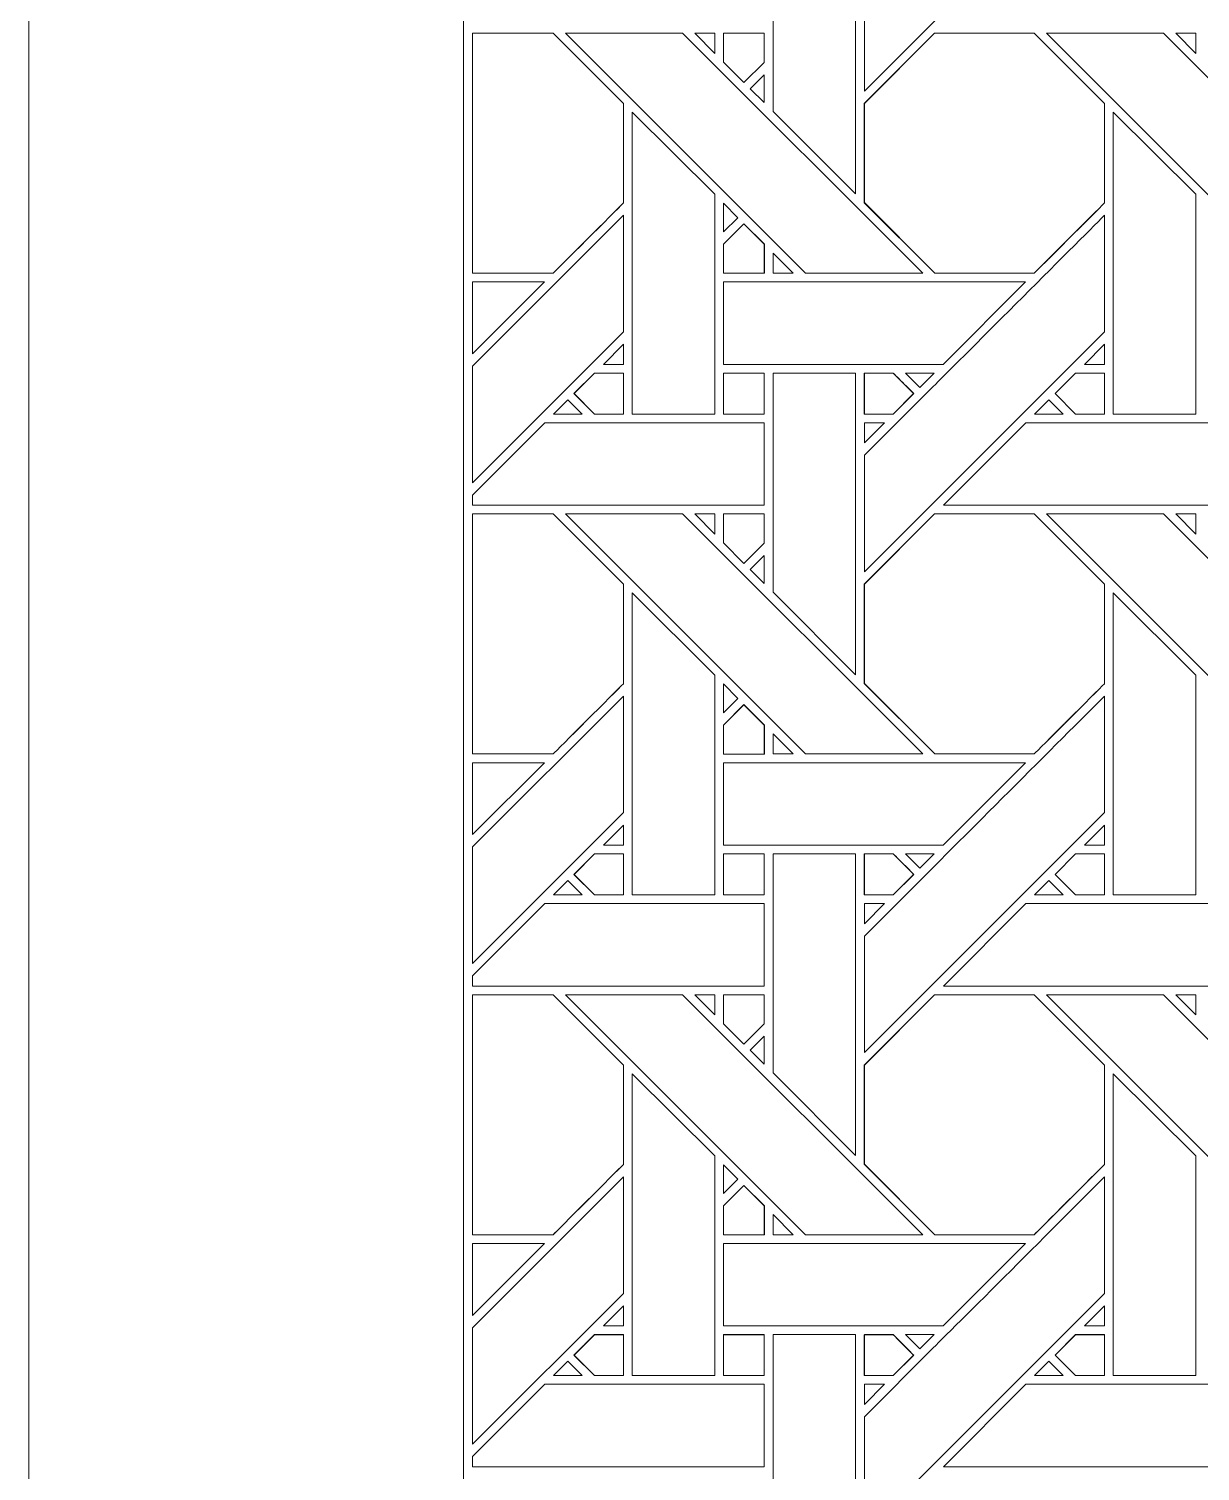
# Model space of a CAD drawing. Header units: inches. Extents: x 3.4 to 21.4, y 0.1 to 18.1.
# Drawn here: x 3.383 to 5.693, y 4.122 to 6.968 of the extents above; entities that cross this region are included whole.
import ezdxf

# ---------------------------------------------------------------- set-up
doc = ezdxf.new("R2010")
doc.units = ezdxf.units.IN
doc.header["$MEASUREMENT"] = 0
doc.layers.add('Design', color=7, linetype='Continuous', lineweight=0)

msp = doc.modelspace()

# ---------------------------------------------------------------- linework, layer by layer
at = {"layer": 'Design'}
for points, knots in [([(3.3829, 18.0948), (3.3829, 18.0948), (3.3829, 0.0948), (3.3829, 0.0948), (3.3829, 0.0948), (21.3829, 0.0948), (21.3829, 0.0948), (21.3829, 0.0948), (21.3829, 18.0948), (21.3829, 18.0948), (21.3829, 18.0948), (3.3829, 18.0948), (3.3829, 18.0948)], [0, 0, 0, 0, 1, 1, 1, 2, 2, 2, 3, 3, 3, 4, 4, 4, 4]), ([(4.2402, 17.2374), (4.2402, 17.2374), (4.2402, 0.9521), (4.2402, 0.9521), (4.2402, 0.9521), (20.5255, 0.9521), (20.5255, 0.9521), (20.5255, 0.9521), (20.5255, 17.2374), (20.5255, 17.2374), (20.5255, 17.2374), (4.2402, 17.2374), (4.2402, 17.2374)], [0, 0, 0, 0, 1, 1, 1, 2, 2, 2, 3, 3, 3, 4, 4, 4, 4]), ([(5.1662, 7.2113), (5.2075, 7.2523), (5.4477, 7.4927), (5.5042, 7.5492), (5.5042, 7.5492), (5.5042, 7.3192), (5.5042, 7.3192), (5.5042, 7.3192), (5.0306, 6.8455), (5.0306, 6.8455), (5.0306, 6.8455), (5.0306, 7.0756), (5.0306, 7.0756), (5.0306, 7.0756), (5.1662, 7.2113), (5.1662, 7.2113)], [0, 0, 0, 0, 1, 1, 1, 2, 2, 2, 3, 3, 3, 4, 4, 4, 5, 5, 5, 5]), ([(5.0134, 7.2377), (5.0134, 7.2377), (5.0134, 6.6426), (5.0134, 6.6426), (5.0134, 6.6426), (4.8505, 6.8055), (4.8505, 6.8055), (4.8505, 6.8055), (4.8505, 7.2377), (4.8505, 7.2377), (4.8505, 7.2377), (5.0134, 7.2377), (5.0134, 7.2377)], [0, 0, 0, 0, 1, 1, 1, 2, 2, 2, 3, 3, 3, 4, 4, 4, 4]), ([(4.4166, 6.9598), (4.4166, 6.9598), (4.5554, 6.8211), (4.5554, 6.8211), (4.5554, 6.8211), (4.5554, 6.6249), (4.5554, 6.6249), (4.5376, 6.607), (4.4256, 6.4952), (4.4167, 6.4862), (4.4167, 6.4862), (4.2579, 6.4862), (4.2579, 6.4862), (4.2579, 6.4862), (4.2579, 6.9598), (4.2579, 6.9598), (4.2579, 6.9598), (4.4166, 6.9598), (4.4166, 6.9598)], [0, 0, 0, 0, 1, 1, 1, 2, 2, 2, 3, 3, 3, 4, 4, 4, 5, 5, 5, 6, 6, 6, 6]), ([(4.4168, 6.9598), (4.4168, 6.9598), (4.5555, 6.8211), (4.5555, 6.8211), (4.5555, 6.8211), (4.5555, 6.6249), (4.5555, 6.6249), (4.5375, 6.6068), (4.4257, 6.4951), (4.4168, 6.4862), (4.4168, 6.4862), (4.2579, 6.4862), (4.2579, 6.4862), (4.2579, 6.4862), (4.2579, 6.9598), (4.2579, 6.9598), (4.2579, 6.9598), (4.4168, 6.9598), (4.4168, 6.9598)], [0, 0, 0, 0, 1, 1, 1, 2, 2, 2, 3, 3, 3, 4, 4, 4, 5, 5, 5, 6, 6, 6, 6]), ([(4.6719, 6.9599), (4.6719, 6.9599), (5.1456, 6.4862), (5.1456, 6.4862), (5.1456, 6.4862), (4.9146, 6.4862), (4.9146, 6.4862), (4.9146, 6.4862), (4.441, 6.9599), (4.441, 6.9599), (4.441, 6.9599), (4.6719, 6.9599), (4.6719, 6.9599)], [0, 0, 0, 0, 1, 1, 1, 2, 2, 2, 3, 3, 3, 4, 4, 4, 4]), ([(4.7355, 6.9599), (4.7355, 6.9599), (4.7355, 6.92), (4.7355, 6.92), (4.7355, 6.92), (4.6961, 6.9599), (4.6961, 6.9599), (4.6961, 6.9599), (4.7355, 6.9599), (4.7355, 6.9599)], [0, 0, 0, 0, 1, 1, 1, 2, 2, 2, 3, 3, 3, 3]), ([(4.8328, 6.9598), (4.8328, 6.9598), (4.8328, 6.9023), (4.8328, 6.9023), (4.8328, 6.9023), (4.7929, 6.8623), (4.7929, 6.8623), (4.7929, 6.8623), (4.7526, 6.9026), (4.7526, 6.9026), (4.7526, 6.9026), (4.7526, 6.9598), (4.7526, 6.9598), (4.7526, 6.9598), (4.8328, 6.9598), (4.8328, 6.9598)], [0, 0, 0, 0, 1, 1, 1, 2, 2, 2, 3, 3, 3, 4, 4, 4, 5, 5, 5, 5]), ([(4.793, 6.8623), (4.793, 6.8623), (4.7527, 6.9027), (4.7527, 6.9027), (4.7527, 6.9027), (4.7527, 6.9599), (4.7527, 6.9599), (4.7527, 6.9599), (4.833, 6.9599), (4.833, 6.9599), (4.833, 6.9599), (4.833, 6.9023), (4.833, 6.9023), (4.833, 6.9023), (4.793, 6.8623), (4.793, 6.8623)], [0, 0, 0, 0, 1, 1, 1, 2, 2, 2, 3, 3, 3, 4, 4, 4, 5, 5, 5, 5]), ([(5.3655, 6.4862), (5.3655, 6.4862), (5.1698, 6.4862), (5.1698, 6.4862), (5.1698, 6.4862), (5.0304, 6.6254), (5.0304, 6.6254), (5.0304, 6.6254), (5.0304, 6.8211), (5.0304, 6.8211), (5.0304, 6.8211), (5.1692, 6.9598), (5.1692, 6.9598), (5.1692, 6.9598), (5.3654, 6.9598), (5.3654, 6.9598), (5.3654, 6.9598), (5.5042, 6.8211), (5.5042, 6.8211), (5.5042, 6.8211), (5.5042, 6.6249), (5.5042, 6.6249), (5.4864, 6.607), (5.3744, 6.4952), (5.3655, 6.4862)], [0, 0, 0, 0, 1, 1, 1, 2, 2, 2, 3, 3, 3, 4, 4, 4, 5, 5, 5, 6, 6, 6, 7, 7, 7, 8, 8, 8, 8]), ([(5.0306, 6.8211), (5.0306, 6.8211), (5.1692, 6.9598), (5.1692, 6.9598), (5.1692, 6.9598), (5.3654, 6.9598), (5.3654, 6.9598), (5.3654, 6.9598), (5.5042, 6.8211), (5.5042, 6.8211), (5.5042, 6.8211), (5.5042, 6.6249), (5.5042, 6.6249), (5.486, 6.6066), (5.3741, 6.4949), (5.3655, 6.4862), (5.3655, 6.4862), (5.1698, 6.4862), (5.1698, 6.4862), (5.1698, 6.4862), (5.0306, 6.6255), (5.0306, 6.6255), (5.0306, 6.6255), (5.0306, 6.8211), (5.0306, 6.8211)], [0, 0, 0, 0, 1, 1, 1, 2, 2, 2, 3, 3, 3, 4, 4, 4, 5, 5, 5, 6, 6, 6, 7, 7, 7, 8, 8, 8, 8]), ([(5.6207, 6.9599), (5.6207, 6.9599), (6.0943, 6.4862), (6.0943, 6.4862), (6.0943, 6.4862), (5.8633, 6.4862), (5.8633, 6.4862), (5.8633, 6.4862), (5.3897, 6.9599), (5.3897, 6.9599), (5.3897, 6.9599), (5.6207, 6.9599), (5.6207, 6.9599)], [0, 0, 0, 0, 1, 1, 1, 2, 2, 2, 3, 3, 3, 4, 4, 4, 4]), ([(5.6842, 6.9599), (5.6842, 6.9599), (5.6842, 6.9201), (5.6842, 6.9201), (5.6842, 6.9201), (5.6448, 6.9599), (5.6448, 6.9599), (5.6448, 6.9599), (5.6842, 6.9599), (5.6842, 6.9599)], [0, 0, 0, 0, 1, 1, 1, 2, 2, 2, 3, 3, 3, 3]), ([(4.833, 6.878), (4.833, 6.878), (4.833, 6.8229), (4.833, 6.8229), (4.833, 6.8229), (4.8052, 6.8503), (4.8052, 6.8503), (4.8052, 6.8503), (4.833, 6.878), (4.833, 6.878)], [0, 0, 0, 0, 1, 1, 1, 2, 2, 2, 3, 3, 3, 3]), ([(4.7354, 6.6419), (4.7354, 6.6419), (4.7354, 6.2082), (4.7354, 6.2082), (4.7354, 6.2082), (4.5727, 6.2082), (4.5727, 6.2082), (4.5727, 6.2082), (4.5727, 6.8041), (4.5727, 6.8041), (4.5727, 6.8041), (4.7354, 6.6419), (4.7354, 6.6419)], [0, 0, 0, 0, 1, 1, 1, 2, 2, 2, 3, 3, 3, 4, 4, 4, 4]), ([(5.6841, 6.6419), (5.6841, 6.6419), (5.6841, 6.2082), (5.6841, 6.2082), (5.6841, 6.2082), (5.5214, 6.2082), (5.5214, 6.2082), (5.5214, 6.2082), (5.5214, 6.8041), (5.5214, 6.8041), (5.5214, 6.8041), (5.6841, 6.6419), (5.6841, 6.6419)], [0, 0, 0, 0, 1, 1, 1, 2, 2, 2, 3, 3, 3, 4, 4, 4, 4]), ([(4.7527, 6.5677), (4.7527, 6.5677), (4.7527, 6.6244), (4.7527, 6.6244), (4.7527, 6.6244), (4.7809, 6.5958), (4.7809, 6.5958), (4.7809, 6.5958), (4.7527, 6.5677), (4.7527, 6.5677)], [0, 0, 0, 0, 1, 1, 1, 2, 2, 2, 3, 3, 3, 3]), ([(4.5555, 6.6005), (4.5555, 6.6005), (4.5555, 6.3705), (4.5555, 6.3705), (4.5555, 6.3705), (4.2579, 6.0728), (4.2579, 6.0728), (4.2579, 6.0728), (4.2579, 6.3028), (4.2579, 6.3028), (4.2579, 6.3028), (4.5555, 6.6005), (4.5555, 6.6005)], [0, 0, 0, 0, 1, 1, 1, 2, 2, 2, 3, 3, 3, 4, 4, 4, 4]), ([(4.7526, 6.486), (4.7526, 6.486), (4.7526, 6.5433), (4.7526, 6.5433), (4.7526, 6.5433), (4.7929, 6.5836), (4.7929, 6.5836), (4.7929, 6.5836), (4.8332, 6.5433), (4.8332, 6.5433), (4.8332, 6.5433), (4.8332, 6.486), (4.8332, 6.486), (4.8332, 6.486), (4.7526, 6.486), (4.7526, 6.486)], [0, 0, 0, 0, 1, 1, 1, 2, 2, 2, 3, 3, 3, 4, 4, 4, 5, 5, 5, 5]), ([(4.7931, 6.5836), (4.7931, 6.5836), (4.8334, 6.5433), (4.8334, 6.5433), (4.8334, 6.5433), (4.8334, 6.486), (4.8334, 6.486), (4.8334, 6.486), (4.7527, 6.486), (4.7527, 6.486), (4.7527, 6.486), (4.7527, 6.5433), (4.7527, 6.5433), (4.7527, 6.5433), (4.7931, 6.5836), (4.7931, 6.5836)], [0, 0, 0, 0, 1, 1, 1, 2, 2, 2, 3, 3, 3, 4, 4, 4, 5, 5, 5, 5]), ([(5.1661, 6.2624), (5.2074, 6.3035), (5.4477, 6.5439), (5.5042, 6.6005), (5.5042, 6.6005), (5.5042, 6.3705), (5.5042, 6.3705), (5.5042, 6.3705), (5.0306, 5.8968), (5.0306, 5.8968), (5.0306, 5.8968), (5.0306, 6.1269), (5.0306, 6.1269), (5.0306, 6.1269), (5.1661, 6.2624), (5.1661, 6.2624)], [0, 0, 0, 0, 1, 1, 1, 2, 2, 2, 3, 3, 3, 4, 4, 4, 5, 5, 5, 5]), ([(4.8506, 6.4862), (4.8506, 6.4862), (4.8506, 6.526), (4.8506, 6.526), (4.8506, 6.526), (4.8904, 6.4862), (4.8904, 6.4862), (4.8904, 6.4862), (4.8506, 6.4862), (4.8506, 6.4862)], [0, 0, 0, 0, 1, 1, 1, 2, 2, 2, 3, 3, 3, 3]), ([(4.3997, 6.469), (4.3997, 6.469), (4.2579, 6.3272), (4.2579, 6.3272), (4.2579, 6.3272), (4.2579, 6.469), (4.2579, 6.469), (4.2579, 6.469), (4.3997, 6.469), (4.3997, 6.469)], [0, 0, 0, 0, 1, 1, 1, 2, 2, 2, 3, 3, 3, 3]), ([(4.7527, 6.3063), (4.7527, 6.3063), (4.7527, 6.469), (4.7527, 6.469), (4.7527, 6.469), (5.3484, 6.469), (5.3484, 6.469), (5.3484, 6.469), (5.1857, 6.3063), (5.1857, 6.3063), (5.1857, 6.3063), (4.7527, 6.3063), (4.7527, 6.3063)], [0, 0, 0, 0, 1, 1, 1, 2, 2, 2, 3, 3, 3, 4, 4, 4, 4]), ([(4.5158, 6.3063), (4.5158, 6.3063), (4.5555, 6.3461), (4.5555, 6.3461), (4.5555, 6.3461), (4.5555, 6.3063), (4.5555, 6.3063), (4.5555, 6.3063), (4.5158, 6.3063), (4.5158, 6.3063)], [0, 0, 0, 0, 1, 1, 1, 2, 2, 2, 3, 3, 3, 3]), ([(5.4645, 6.3063), (5.4645, 6.3063), (5.5042, 6.3461), (5.5042, 6.3461), (5.5042, 6.3461), (5.5042, 6.3063), (5.5042, 6.3063), (5.5042, 6.3063), (5.4645, 6.3063), (5.4645, 6.3063)], [0, 0, 0, 0, 1, 1, 1, 2, 2, 2, 3, 3, 3, 3]), ([(4.4983, 6.2082), (4.4983, 6.2082), (4.4579, 6.2486), (4.4579, 6.2486), (4.4579, 6.2486), (4.4983, 6.289), (4.4983, 6.289), (4.4983, 6.289), (4.5554, 6.289), (4.5554, 6.289), (4.5554, 6.289), (4.5554, 6.2082), (4.5554, 6.2082), (4.5554, 6.2082), (4.4983, 6.2082), (4.4983, 6.2082)], [0, 0, 0, 0, 1, 1, 1, 2, 2, 2, 3, 3, 3, 4, 4, 4, 5, 5, 5, 5]), ([(4.5555, 6.289), (4.5555, 6.289), (4.5555, 6.2082), (4.5555, 6.2082), (4.5555, 6.2082), (4.4984, 6.2082), (4.4984, 6.2082), (4.4984, 6.2082), (4.4581, 6.2486), (4.4581, 6.2486), (4.4581, 6.2486), (4.4985, 6.289), (4.4985, 6.289), (4.4985, 6.289), (4.5555, 6.289), (4.5555, 6.289)], [0, 0, 0, 0, 1, 1, 1, 2, 2, 2, 3, 3, 3, 4, 4, 4, 5, 5, 5, 5]), ([(4.7526, 6.289), (4.7526, 6.289), (4.8328, 6.289), (4.8328, 6.289), (4.8328, 6.289), (4.8328, 6.2082), (4.8328, 6.2082), (4.8328, 6.2082), (4.7526, 6.2082), (4.7526, 6.2082), (4.7526, 6.2082), (4.7526, 6.289), (4.7526, 6.289)], [0, 0, 0, 0, 1, 1, 1, 2, 2, 2, 3, 3, 3, 4, 4, 4, 4]), ([(4.833, 6.289), (4.833, 6.289), (4.833, 6.2082), (4.833, 6.2082), (4.833, 6.2082), (4.7527, 6.2082), (4.7527, 6.2082), (4.7527, 6.2082), (4.7527, 6.289), (4.7527, 6.289), (4.7527, 6.289), (4.833, 6.289), (4.833, 6.289)], [0, 0, 0, 0, 1, 1, 1, 2, 2, 2, 3, 3, 3, 4, 4, 4, 4]), ([(5.0134, 6.289), (5.0134, 6.289), (5.0134, 5.6939), (5.0134, 5.6939), (5.0134, 5.6939), (4.8505, 5.8568), (4.8505, 5.8568), (4.8505, 5.8568), (4.8505, 6.289), (4.8505, 6.289), (4.8505, 6.289), (5.0134, 6.289), (5.0134, 6.289)], [0, 0, 0, 0, 1, 1, 1, 2, 2, 2, 3, 3, 3, 4, 4, 4, 4]), ([(5.0304, 6.2082), (5.0304, 6.2082), (5.0304, 6.289), (5.0304, 6.289), (5.0304, 6.289), (5.0875, 6.289), (5.0875, 6.289), (5.0926, 6.2839), (5.1234, 6.253), (5.1278, 6.2486), (5.1278, 6.2486), (5.0874, 6.2082), (5.0874, 6.2082), (5.0874, 6.2082), (5.0304, 6.2082), (5.0304, 6.2082)], [0, 0, 0, 0, 1, 1, 1, 2, 2, 2, 3, 3, 3, 4, 4, 4, 5, 5, 5, 5]), ([(5.1136, 6.2631), (5.1136, 6.2631), (5.128, 6.2487), (5.128, 6.2487), (5.128, 6.2487), (5.0876, 6.2082), (5.0876, 6.2082), (5.0876, 6.2082), (5.0306, 6.2082), (5.0306, 6.2082), (5.0306, 6.2082), (5.0306, 6.289), (5.0306, 6.289), (5.0306, 6.289), (5.0876, 6.289), (5.0876, 6.289), (5.0933, 6.2834), (5.1039, 6.2728), (5.1136, 6.2631)], [0, 0, 0, 0, 1, 1, 1, 2, 2, 2, 3, 3, 3, 4, 4, 4, 5, 5, 5, 6, 6, 6, 6]), ([(5.112, 6.289), (5.112, 6.289), (5.1685, 6.289), (5.1685, 6.289), (5.1685, 6.289), (5.1402, 6.2608), (5.1402, 6.2608), (5.1402, 6.2608), (5.112, 6.289), (5.112, 6.289)], [0, 0, 0, 0, 1, 1, 1, 2, 2, 2, 3, 3, 3, 3]), ([(5.447, 6.2082), (5.447, 6.2082), (5.4066, 6.2486), (5.4066, 6.2486), (5.4066, 6.2486), (5.4471, 6.289), (5.4471, 6.289), (5.4471, 6.289), (5.5041, 6.289), (5.5041, 6.289), (5.5041, 6.289), (5.5041, 6.2082), (5.5041, 6.2082), (5.5041, 6.2082), (5.447, 6.2082), (5.447, 6.2082)], [0, 0, 0, 0, 1, 1, 1, 2, 2, 2, 3, 3, 3, 4, 4, 4, 5, 5, 5, 5]), ([(5.4068, 6.2486), (5.4068, 6.2486), (5.4472, 6.289), (5.4472, 6.289), (5.4472, 6.289), (5.5042, 6.289), (5.5042, 6.289), (5.5042, 6.289), (5.5042, 6.2082), (5.5042, 6.2082), (5.5042, 6.2082), (5.4471, 6.2082), (5.4471, 6.2082), (5.4471, 6.2082), (5.4068, 6.2486), (5.4068, 6.2486)], [0, 0, 0, 0, 1, 1, 1, 2, 2, 2, 3, 3, 3, 4, 4, 4, 5, 5, 5, 5]), ([(4.4742, 6.2082), (4.4742, 6.2082), (4.4177, 6.2082), (4.4177, 6.2082), (4.4177, 6.2082), (4.4459, 6.2365), (4.4459, 6.2365), (4.4459, 6.2365), (4.4742, 6.2082), (4.4742, 6.2082)], [0, 0, 0, 0, 1, 1, 1, 2, 2, 2, 3, 3, 3, 3]), ([(5.4229, 6.2082), (5.4229, 6.2082), (5.3664, 6.2082), (5.3664, 6.2082), (5.3664, 6.2082), (5.3947, 6.2365), (5.3947, 6.2365), (5.3947, 6.2365), (5.4229, 6.2082), (5.4229, 6.2082)], [0, 0, 0, 0, 1, 1, 1, 2, 2, 2, 3, 3, 3, 3]), ([(4.2579, 6.0484), (4.2579, 6.0484), (4.4005, 6.1911), (4.4005, 6.1911), (4.4005, 6.1911), (4.833, 6.1911), (4.833, 6.1911), (4.833, 6.1911), (4.833, 6.0283), (4.833, 6.0283), (4.833, 6.0283), (4.2579, 6.0283), (4.2579, 6.0283), (4.2579, 6.0283), (4.2579, 6.0484), (4.2579, 6.0484)], [0, 0, 0, 0, 1, 1, 1, 2, 2, 2, 3, 3, 3, 4, 4, 4, 5, 5, 5, 5]), ([(5.0704, 6.1911), (5.0704, 6.1911), (5.0306, 6.1513), (5.0306, 6.1513), (5.0306, 6.1513), (5.0306, 6.1911), (5.0306, 6.1911), (5.0306, 6.1911), (5.0704, 6.1911), (5.0704, 6.1911)], [0, 0, 0, 0, 1, 1, 1, 2, 2, 2, 3, 3, 3, 3]), ([(5.3493, 6.1911), (5.3493, 6.1911), (5.7817, 6.1911), (5.7817, 6.1911), (5.7817, 6.1911), (5.7817, 6.0283), (5.7817, 6.0283), (5.7817, 6.0283), (5.1864, 6.0283), (5.1864, 6.0283), (5.1864, 6.0283), (5.3493, 6.1911), (5.3493, 6.1911)], [0, 0, 0, 0, 1, 1, 1, 2, 2, 2, 3, 3, 3, 4, 4, 4, 4]), ([(4.4166, 6.0111), (4.4166, 6.0111), (4.5554, 5.8724), (4.5554, 5.8724), (4.5554, 5.8724), (4.5554, 5.6762), (4.5554, 5.6762), (4.5376, 5.6582), (4.4256, 5.5465), (4.4167, 5.5375), (4.4167, 5.5375), (4.2579, 5.5375), (4.2579, 5.5375), (4.2579, 5.5375), (4.2579, 6.0111), (4.2579, 6.0111), (4.2579, 6.0111), (4.4166, 6.0111), (4.4166, 6.0111)], [0, 0, 0, 0, 1, 1, 1, 2, 2, 2, 3, 3, 3, 4, 4, 4, 5, 5, 5, 6, 6, 6, 6]), ([(4.4168, 6.0111), (4.4168, 6.0111), (4.5555, 5.8724), (4.5555, 5.8724), (4.5555, 5.8724), (4.5555, 5.6762), (4.5555, 5.6762), (4.5377, 5.6583), (4.4258, 5.5465), (4.4168, 5.5375), (4.4168, 5.5375), (4.2579, 5.5375), (4.2579, 5.5375), (4.2579, 5.5375), (4.2579, 6.0111), (4.2579, 6.0111), (4.2579, 6.0111), (4.4168, 6.0111), (4.4168, 6.0111)], [0, 0, 0, 0, 1, 1, 1, 2, 2, 2, 3, 3, 3, 4, 4, 4, 5, 5, 5, 6, 6, 6, 6]), ([(4.6719, 6.0112), (4.6719, 6.0112), (5.1456, 5.5375), (5.1456, 5.5375), (5.1456, 5.5375), (4.9145, 5.5375), (4.9145, 5.5375), (4.9145, 5.5375), (4.441, 6.0112), (4.441, 6.0112), (4.441, 6.0112), (4.6719, 6.0112), (4.6719, 6.0112)], [0, 0, 0, 0, 1, 1, 1, 2, 2, 2, 3, 3, 3, 4, 4, 4, 4]), ([(4.7355, 6.0111), (4.7355, 6.0111), (4.7355, 5.9713), (4.7355, 5.9713), (4.7355, 5.9713), (4.6961, 6.0111), (4.6961, 6.0111), (4.6961, 6.0111), (4.7355, 6.0111), (4.7355, 6.0111)], [0, 0, 0, 0, 1, 1, 1, 2, 2, 2, 3, 3, 3, 3]), ([(4.8328, 6.0111), (4.8328, 6.0111), (4.8328, 5.9535), (4.8328, 5.9535), (4.8328, 5.9535), (4.7929, 5.9136), (4.7929, 5.9136), (4.7929, 5.9136), (4.7526, 5.9539), (4.7526, 5.9539), (4.7526, 5.9539), (4.7526, 6.0111), (4.7526, 6.0111), (4.7526, 6.0111), (4.8328, 6.0111), (4.8328, 6.0111)], [0, 0, 0, 0, 1, 1, 1, 2, 2, 2, 3, 3, 3, 4, 4, 4, 5, 5, 5, 5]), ([(4.793, 5.9136), (4.793, 5.9136), (4.7527, 5.9539), (4.7527, 5.9539), (4.7527, 5.9539), (4.7527, 6.0111), (4.7527, 6.0111), (4.7527, 6.0111), (4.833, 6.0111), (4.833, 6.0111), (4.833, 6.0111), (4.833, 5.9535), (4.833, 5.9535), (4.833, 5.9535), (4.793, 5.9136), (4.793, 5.9136)], [0, 0, 0, 0, 1, 1, 1, 2, 2, 2, 3, 3, 3, 4, 4, 4, 5, 5, 5, 5]), ([(5.1692, 6.0111), (5.1692, 6.0111), (5.3654, 6.0111), (5.3654, 6.0111), (5.3654, 6.0111), (5.5041, 5.8724), (5.5041, 5.8724), (5.5041, 5.8724), (5.5041, 5.6762), (5.5041, 5.6762), (5.4863, 5.6582), (5.3745, 5.5465), (5.3655, 5.5375), (5.3655, 5.5375), (5.1698, 5.5375), (5.1698, 5.5375), (5.1698, 5.5375), (5.0304, 5.6767), (5.0304, 5.6767), (5.0304, 5.6767), (5.0304, 5.8724), (5.0304, 5.8724), (5.0304, 5.8724), (5.1692, 6.0111), (5.1692, 6.0111)], [0, 0, 0, 0, 1, 1, 1, 2, 2, 2, 3, 3, 3, 4, 4, 4, 5, 5, 5, 6, 6, 6, 7, 7, 7, 8, 8, 8, 8]), ([(5.0306, 5.8724), (5.0306, 5.8724), (5.1692, 6.0111), (5.1692, 6.0111), (5.1692, 6.0111), (5.3654, 6.0111), (5.3654, 6.0111), (5.3654, 6.0111), (5.5042, 5.8724), (5.5042, 5.8724), (5.5042, 5.8724), (5.5042, 5.6762), (5.5042, 5.6762), (5.486, 5.6578), (5.3742, 5.5462), (5.3655, 5.5375), (5.3655, 5.5375), (5.1698, 5.5375), (5.1698, 5.5375), (5.1698, 5.5375), (5.0306, 5.6767), (5.0306, 5.6767), (5.0306, 5.6767), (5.0306, 5.8724), (5.0306, 5.8724)], [0, 0, 0, 0, 1, 1, 1, 2, 2, 2, 3, 3, 3, 4, 4, 4, 5, 5, 5, 6, 6, 6, 7, 7, 7, 8, 8, 8, 8]), ([(5.6207, 6.0112), (5.6207, 6.0112), (6.0943, 5.5375), (6.0943, 5.5375), (6.0943, 5.5375), (5.8633, 5.5375), (5.8633, 5.5375), (5.8633, 5.5375), (5.3897, 6.0112), (5.3897, 6.0112), (5.3897, 6.0112), (5.6207, 6.0112), (5.6207, 6.0112)], [0, 0, 0, 0, 1, 1, 1, 2, 2, 2, 3, 3, 3, 4, 4, 4, 4]), ([(5.6842, 6.0111), (5.6842, 6.0111), (5.6842, 5.9713), (5.6842, 5.9713), (5.6842, 5.9713), (5.6448, 6.0111), (5.6448, 6.0111), (5.6448, 6.0111), (5.6842, 6.0111), (5.6842, 6.0111)], [0, 0, 0, 0, 1, 1, 1, 2, 2, 2, 3, 3, 3, 3]), ([(4.833, 5.9293), (4.833, 5.9293), (4.833, 5.8741), (4.833, 5.8741), (4.833, 5.8741), (4.8052, 5.9015), (4.8052, 5.9015), (4.8052, 5.9015), (4.833, 5.9293), (4.833, 5.9293)], [0, 0, 0, 0, 1, 1, 1, 2, 2, 2, 3, 3, 3, 3]), ([(4.7354, 5.6932), (4.7354, 5.6932), (4.7354, 5.2595), (4.7354, 5.2595), (4.7354, 5.2595), (4.5727, 5.2595), (4.5727, 5.2595), (4.5727, 5.2595), (4.5727, 5.8553), (4.5727, 5.8553), (4.5727, 5.8553), (4.7354, 5.6932), (4.7354, 5.6932)], [0, 0, 0, 0, 1, 1, 1, 2, 2, 2, 3, 3, 3, 4, 4, 4, 4]), ([(5.6841, 5.6932), (5.6841, 5.6932), (5.6841, 5.2595), (5.6841, 5.2595), (5.6841, 5.2595), (5.5214, 5.2595), (5.5214, 5.2595), (5.5214, 5.2595), (5.5214, 5.8553), (5.5214, 5.8553), (5.5214, 5.8553), (5.6841, 5.6932), (5.6841, 5.6932)], [0, 0, 0, 0, 1, 1, 1, 2, 2, 2, 3, 3, 3, 4, 4, 4, 4]), ([(4.7527, 5.6189), (4.7527, 5.6189), (4.7527, 5.6757), (4.7527, 5.6757), (4.7527, 5.6757), (4.7809, 5.6471), (4.7809, 5.6471), (4.7809, 5.6471), (4.7527, 5.6189), (4.7527, 5.6189)], [0, 0, 0, 0, 1, 1, 1, 2, 2, 2, 3, 3, 3, 3]), ([(4.5555, 5.6518), (4.5555, 5.6518), (4.5555, 5.4217), (4.5555, 5.4217), (4.5555, 5.4217), (4.2579, 5.1241), (4.2579, 5.1241), (4.2579, 5.1241), (4.2579, 5.3541), (4.2579, 5.3541), (4.2579, 5.3541), (4.5555, 5.6518), (4.5555, 5.6518)], [0, 0, 0, 0, 1, 1, 1, 2, 2, 2, 3, 3, 3, 4, 4, 4, 4]), ([(5.1661, 5.3136), (5.2074, 5.3548), (5.4477, 5.5952), (5.5042, 5.6518), (5.5042, 5.6518), (5.5042, 5.4217), (5.5042, 5.4217), (5.5042, 5.4217), (5.0306, 4.9481), (5.0306, 4.9481), (5.0306, 4.9481), (5.0306, 5.1782), (5.0306, 5.1782), (5.0306, 5.1782), (5.1661, 5.3136), (5.1661, 5.3136)], [0, 0, 0, 0, 1, 1, 1, 2, 2, 2, 3, 3, 3, 4, 4, 4, 5, 5, 5, 5]), ([(4.7526, 5.5372), (4.7526, 5.5372), (4.7526, 5.5945), (4.7526, 5.5945), (4.7526, 5.5945), (4.7929, 5.6348), (4.7929, 5.6348), (4.7929, 5.6348), (4.8332, 5.5945), (4.8332, 5.5945), (4.8332, 5.5945), (4.8332, 5.5372), (4.8332, 5.5372), (4.8332, 5.5372), (4.7526, 5.5372), (4.7526, 5.5372)], [0, 0, 0, 0, 1, 1, 1, 2, 2, 2, 3, 3, 3, 4, 4, 4, 5, 5, 5, 5]), ([(4.7931, 5.6349), (4.7931, 5.6349), (4.8334, 5.5946), (4.8334, 5.5946), (4.8334, 5.5946), (4.8334, 5.5373), (4.8334, 5.5373), (4.8334, 5.5373), (4.7527, 5.5373), (4.7527, 5.5373), (4.7527, 5.5373), (4.7527, 5.5946), (4.7527, 5.5946), (4.7527, 5.5946), (4.7931, 5.6349), (4.7931, 5.6349)], [0, 0, 0, 0, 1, 1, 1, 2, 2, 2, 3, 3, 3, 4, 4, 4, 5, 5, 5, 5]), ([(4.8506, 5.5375), (4.8506, 5.5375), (4.8506, 5.5773), (4.8506, 5.5773), (4.8506, 5.5773), (4.8903, 5.5375), (4.8903, 5.5375), (4.8903, 5.5375), (4.8506, 5.5375), (4.8506, 5.5375)], [0, 0, 0, 0, 1, 1, 1, 2, 2, 2, 3, 3, 3, 3]), ([(4.3997, 5.5202), (4.3997, 5.5202), (4.2579, 5.3784), (4.2579, 5.3784), (4.2579, 5.3784), (4.2579, 5.5202), (4.2579, 5.5202), (4.2579, 5.5202), (4.3997, 5.5202), (4.3997, 5.5202)], [0, 0, 0, 0, 1, 1, 1, 2, 2, 2, 3, 3, 3, 3]), ([(4.7527, 5.3576), (4.7527, 5.3576), (4.7527, 5.5202), (4.7527, 5.5202), (4.7527, 5.5202), (5.3484, 5.5202), (5.3484, 5.5202), (5.3484, 5.5202), (5.1857, 5.3576), (5.1857, 5.3576), (5.1857, 5.3576), (4.7527, 5.3576), (4.7527, 5.3576)], [0, 0, 0, 0, 1, 1, 1, 2, 2, 2, 3, 3, 3, 4, 4, 4, 4]), ([(4.5158, 5.3576), (4.5158, 5.3576), (4.5555, 5.3973), (4.5555, 5.3973), (4.5555, 5.3973), (4.5555, 5.3576), (4.5555, 5.3576), (4.5555, 5.3576), (4.5158, 5.3576), (4.5158, 5.3576)], [0, 0, 0, 0, 1, 1, 1, 2, 2, 2, 3, 3, 3, 3]), ([(5.4645, 5.3576), (5.4645, 5.3576), (5.5042, 5.3973), (5.5042, 5.3973), (5.5042, 5.3973), (5.5042, 5.3576), (5.5042, 5.3576), (5.5042, 5.3576), (5.4645, 5.3576), (5.4645, 5.3576)], [0, 0, 0, 0, 1, 1, 1, 2, 2, 2, 3, 3, 3, 3]), ([(4.4983, 5.2594), (4.4983, 5.2594), (4.4579, 5.2998), (4.4579, 5.2998), (4.4579, 5.2998), (4.4983, 5.3402), (4.4983, 5.3402), (4.4983, 5.3402), (4.5554, 5.3402), (4.5554, 5.3402), (4.5554, 5.3402), (4.5554, 5.2594), (4.5554, 5.2594), (4.5554, 5.2594), (4.4983, 5.2594), (4.4983, 5.2594)], [0, 0, 0, 0, 1, 1, 1, 2, 2, 2, 3, 3, 3, 4, 4, 4, 5, 5, 5, 5]), ([(4.5555, 5.3403), (4.5555, 5.3403), (4.5555, 5.2595), (4.5555, 5.2595), (4.5555, 5.2595), (4.4984, 5.2595), (4.4984, 5.2595), (4.4984, 5.2595), (4.4581, 5.2999), (4.4581, 5.2999), (4.4581, 5.2999), (4.4985, 5.3403), (4.4985, 5.3403), (4.4985, 5.3403), (4.5555, 5.3403), (4.5555, 5.3403)], [0, 0, 0, 0, 1, 1, 1, 2, 2, 2, 3, 3, 3, 4, 4, 4, 5, 5, 5, 5]), ([(4.7526, 5.3402), (4.7526, 5.3402), (4.8328, 5.3402), (4.8328, 5.3402), (4.8328, 5.3402), (4.8328, 5.2594), (4.8328, 5.2594), (4.8328, 5.2594), (4.7526, 5.2594), (4.7526, 5.2594), (4.7526, 5.2594), (4.7526, 5.3402), (4.7526, 5.3402)], [0, 0, 0, 0, 1, 1, 1, 2, 2, 2, 3, 3, 3, 4, 4, 4, 4]), ([(4.833, 5.3403), (4.833, 5.3403), (4.833, 5.2595), (4.833, 5.2595), (4.833, 5.2595), (4.7527, 5.2595), (4.7527, 5.2595), (4.7527, 5.2595), (4.7527, 5.3403), (4.7527, 5.3403), (4.7527, 5.3403), (4.833, 5.3403), (4.833, 5.3403)], [0, 0, 0, 0, 1, 1, 1, 2, 2, 2, 3, 3, 3, 4, 4, 4, 4]), ([(5.0134, 5.3403), (5.0134, 5.3403), (5.0134, 4.7452), (5.0134, 4.7452), (5.0134, 4.7452), (4.8505, 4.9081), (4.8505, 4.9081), (4.8505, 4.9081), (4.8505, 5.3403), (4.8505, 5.3403), (4.8505, 5.3403), (5.0134, 5.3403), (5.0134, 5.3403)], [0, 0, 0, 0, 1, 1, 1, 2, 2, 2, 3, 3, 3, 4, 4, 4, 4]), ([(5.0875, 5.3402), (5.0926, 5.3351), (5.1234, 5.3043), (5.1278, 5.2999), (5.1278, 5.2999), (5.0874, 5.2595), (5.0874, 5.2595), (5.0874, 5.2595), (5.0304, 5.2595), (5.0304, 5.2595), (5.0304, 5.2595), (5.0304, 5.3402), (5.0304, 5.3402), (5.0304, 5.3402), (5.0875, 5.3402), (5.0875, 5.3402)], [0, 0, 0, 0, 1, 1, 1, 2, 2, 2, 3, 3, 3, 4, 4, 4, 5, 5, 5, 5]), ([(5.1121, 5.3158), (5.1121, 5.3158), (5.128, 5.2999), (5.128, 5.2999), (5.128, 5.2999), (5.0876, 5.2595), (5.0876, 5.2595), (5.0876, 5.2595), (5.0306, 5.2595), (5.0306, 5.2595), (5.0306, 5.2595), (5.0306, 5.3403), (5.0306, 5.3403), (5.0306, 5.3403), (5.0876, 5.3403), (5.0876, 5.3403), (5.093, 5.335), (5.1028, 5.3251), (5.1121, 5.3158)], [0, 0, 0, 0, 1, 1, 1, 2, 2, 2, 3, 3, 3, 4, 4, 4, 5, 5, 5, 6, 6, 6, 6]), ([(5.112, 5.3403), (5.112, 5.3403), (5.1685, 5.3403), (5.1685, 5.3403), (5.1685, 5.3403), (5.1402, 5.3121), (5.1402, 5.3121), (5.1402, 5.3121), (5.112, 5.3403), (5.112, 5.3403)], [0, 0, 0, 0, 1, 1, 1, 2, 2, 2, 3, 3, 3, 3]), ([(5.447, 5.2594), (5.447, 5.2594), (5.4066, 5.2998), (5.4066, 5.2998), (5.4066, 5.2998), (5.4471, 5.3402), (5.4471, 5.3402), (5.4471, 5.3402), (5.5041, 5.3402), (5.5041, 5.3402), (5.5041, 5.3402), (5.5041, 5.2594), (5.5041, 5.2594), (5.5041, 5.2594), (5.447, 5.2594), (5.447, 5.2594)], [0, 0, 0, 0, 1, 1, 1, 2, 2, 2, 3, 3, 3, 4, 4, 4, 5, 5, 5, 5]), ([(5.4068, 5.2999), (5.4068, 5.2999), (5.4472, 5.3403), (5.4472, 5.3403), (5.4472, 5.3403), (5.5042, 5.3403), (5.5042, 5.3403), (5.5042, 5.3403), (5.5042, 5.2595), (5.5042, 5.2595), (5.5042, 5.2595), (5.4471, 5.2595), (5.4471, 5.2595), (5.4471, 5.2595), (5.4068, 5.2999), (5.4068, 5.2999)], [0, 0, 0, 0, 1, 1, 1, 2, 2, 2, 3, 3, 3, 4, 4, 4, 5, 5, 5, 5]), ([(4.4742, 5.2595), (4.4742, 5.2595), (4.4177, 5.2595), (4.4177, 5.2595), (4.4177, 5.2595), (4.4459, 5.2878), (4.4459, 5.2878), (4.4459, 5.2878), (4.4742, 5.2595), (4.4742, 5.2595)], [0, 0, 0, 0, 1, 1, 1, 2, 2, 2, 3, 3, 3, 3]), ([(5.4229, 5.2595), (5.4229, 5.2595), (5.3664, 5.2595), (5.3664, 5.2595), (5.3664, 5.2595), (5.3947, 5.2878), (5.3947, 5.2878), (5.3947, 5.2878), (5.4229, 5.2595), (5.4229, 5.2595)], [0, 0, 0, 0, 1, 1, 1, 2, 2, 2, 3, 3, 3, 3]), ([(4.2579, 5.0997), (4.2579, 5.0997), (4.4005, 5.2424), (4.4005, 5.2424), (4.4005, 5.2424), (4.833, 5.2424), (4.833, 5.2424), (4.833, 5.2424), (4.833, 5.0795), (4.833, 5.0795), (4.833, 5.0795), (4.2579, 5.0795), (4.2579, 5.0795), (4.2579, 5.0795), (4.2579, 5.0997), (4.2579, 5.0997)], [0, 0, 0, 0, 1, 1, 1, 2, 2, 2, 3, 3, 3, 4, 4, 4, 5, 5, 5, 5]), ([(5.0704, 5.2424), (5.0704, 5.2424), (5.0306, 5.2025), (5.0306, 5.2025), (5.0306, 5.2025), (5.0306, 5.2424), (5.0306, 5.2424), (5.0306, 5.2424), (5.0704, 5.2424), (5.0704, 5.2424)], [0, 0, 0, 0, 1, 1, 1, 2, 2, 2, 3, 3, 3, 3]), ([(5.3493, 5.2424), (5.3493, 5.2424), (5.7817, 5.2424), (5.7817, 5.2424), (5.7817, 5.2424), (5.7817, 5.0795), (5.7817, 5.0795), (5.7817, 5.0795), (5.1864, 5.0795), (5.1864, 5.0795), (5.1864, 5.0795), (5.3493, 5.2424), (5.3493, 5.2424)], [0, 0, 0, 0, 1, 1, 1, 2, 2, 2, 3, 3, 3, 4, 4, 4, 4]), ([(4.4166, 5.0624), (4.4166, 5.0624), (4.5554, 4.9236), (4.5554, 4.9236), (4.5554, 4.9236), (4.5554, 4.7274), (4.5554, 4.7274), (4.5376, 4.7095), (4.4256, 4.5978), (4.4167, 4.5887), (4.4167, 4.5887), (4.2579, 4.5887), (4.2579, 4.5887), (4.2579, 4.5887), (4.2579, 5.0624), (4.2579, 5.0624), (4.2579, 5.0624), (4.4166, 5.0624), (4.4166, 5.0624)], [0, 0, 0, 0, 1, 1, 1, 2, 2, 2, 3, 3, 3, 4, 4, 4, 5, 5, 5, 6, 6, 6, 6]), ([(4.4168, 5.0624), (4.4168, 5.0624), (4.5555, 4.9237), (4.5555, 4.9237), (4.5555, 4.9237), (4.5555, 4.7275), (4.5555, 4.7275), (4.5376, 4.7094), (4.4257, 4.5977), (4.4168, 4.5887), (4.4168, 4.5887), (4.2579, 4.5887), (4.2579, 4.5887), (4.2579, 4.5887), (4.2579, 5.0624), (4.2579, 5.0624), (4.2579, 5.0624), (4.4168, 5.0624), (4.4168, 5.0624)], [0, 0, 0, 0, 1, 1, 1, 2, 2, 2, 3, 3, 3, 4, 4, 4, 5, 5, 5, 6, 6, 6, 6]), ([(4.6719, 5.0624), (4.6719, 5.0624), (5.1456, 4.5888), (5.1456, 4.5888), (5.1456, 4.5888), (4.9146, 4.5888), (4.9146, 4.5888), (4.9146, 4.5888), (4.441, 5.0624), (4.441, 5.0624), (4.441, 5.0624), (4.6719, 5.0624), (4.6719, 5.0624)], [0, 0, 0, 0, 1, 1, 1, 2, 2, 2, 3, 3, 3, 4, 4, 4, 4]), ([(4.7355, 5.0624), (4.7355, 5.0624), (4.7355, 5.0226), (4.7355, 5.0226), (4.7355, 5.0226), (4.6961, 5.0624), (4.6961, 5.0624), (4.6961, 5.0624), (4.7355, 5.0624), (4.7355, 5.0624)], [0, 0, 0, 0, 1, 1, 1, 2, 2, 2, 3, 3, 3, 3]), ([(4.8328, 5.0624), (4.8328, 5.0624), (4.8328, 5.0048), (4.8328, 5.0048), (4.8328, 5.0048), (4.7929, 4.9648), (4.7929, 4.9648), (4.7929, 4.9648), (4.7526, 5.0052), (4.7526, 5.0052), (4.7526, 5.0052), (4.7526, 5.0624), (4.7526, 5.0624), (4.7526, 5.0624), (4.8328, 5.0624), (4.8328, 5.0624)], [0, 0, 0, 0, 1, 1, 1, 2, 2, 2, 3, 3, 3, 4, 4, 4, 5, 5, 5, 5]), ([(4.793, 4.9649), (4.793, 4.9649), (4.7527, 5.0052), (4.7527, 5.0052), (4.7527, 5.0052), (4.7527, 5.0624), (4.7527, 5.0624), (4.7527, 5.0624), (4.833, 5.0624), (4.833, 5.0624), (4.833, 5.0624), (4.833, 5.0048), (4.833, 5.0048), (4.833, 5.0048), (4.793, 4.9649), (4.793, 4.9649)], [0, 0, 0, 0, 1, 1, 1, 2, 2, 2, 3, 3, 3, 4, 4, 4, 5, 5, 5, 5]), ([(5.1692, 5.0624), (5.1692, 5.0624), (5.3655, 5.0624), (5.3655, 5.0624), (5.3655, 5.0624), (5.5041, 4.9236), (5.5041, 4.9236), (5.5041, 4.9236), (5.5041, 4.7274), (5.5041, 4.7274), (5.4863, 4.7095), (5.3744, 4.5977), (5.3654, 4.5887), (5.3654, 4.5887), (5.1697, 4.5887), (5.1697, 4.5887), (5.1697, 4.5887), (5.0304, 4.728), (5.0304, 4.728), (5.0304, 4.728), (5.0304, 4.9236), (5.0304, 4.9236), (5.0304, 4.9236), (5.1692, 5.0624), (5.1692, 5.0624)], [0, 0, 0, 0, 1, 1, 1, 2, 2, 2, 3, 3, 3, 4, 4, 4, 5, 5, 5, 6, 6, 6, 7, 7, 7, 8, 8, 8, 8]), ([(5.0306, 4.9237), (5.0306, 4.9237), (5.1692, 5.0624), (5.1692, 5.0624), (5.1692, 5.0624), (5.3655, 5.0624), (5.3655, 5.0624), (5.3655, 5.0624), (5.5042, 4.9237), (5.5042, 4.9237), (5.5042, 4.9237), (5.5042, 4.7275), (5.5042, 4.7275), (5.486, 4.7091), (5.3742, 4.5975), (5.3655, 4.5888), (5.3655, 4.5888), (5.1698, 4.5888), (5.1698, 4.5888), (5.1698, 4.5888), (5.0306, 4.728), (5.0306, 4.728), (5.0306, 4.728), (5.0306, 4.9237), (5.0306, 4.9237)], [0, 0, 0, 0, 1, 1, 1, 2, 2, 2, 3, 3, 3, 4, 4, 4, 5, 5, 5, 6, 6, 6, 7, 7, 7, 8, 8, 8, 8]), ([(5.6207, 5.0624), (5.6207, 5.0624), (6.0943, 4.5888), (6.0943, 4.5888), (6.0943, 4.5888), (5.8633, 4.5888), (5.8633, 4.5888), (5.8633, 4.5888), (5.3897, 5.0624), (5.3897, 5.0624), (5.3897, 5.0624), (5.6207, 5.0624), (5.6207, 5.0624)], [0, 0, 0, 0, 1, 1, 1, 2, 2, 2, 3, 3, 3, 4, 4, 4, 4]), ([(5.6842, 5.0624), (5.6842, 5.0624), (5.6842, 5.0226), (5.6842, 5.0226), (5.6842, 5.0226), (5.6448, 5.0624), (5.6448, 5.0624), (5.6448, 5.0624), (5.6842, 5.0624), (5.6842, 5.0624)], [0, 0, 0, 0, 1, 1, 1, 2, 2, 2, 3, 3, 3, 3]), ([(4.833, 4.9806), (4.833, 4.9806), (4.833, 4.9254), (4.833, 4.9254), (4.833, 4.9254), (4.8052, 4.9528), (4.8052, 4.9528), (4.8052, 4.9528), (4.833, 4.9806), (4.833, 4.9806)], [0, 0, 0, 0, 1, 1, 1, 2, 2, 2, 3, 3, 3, 3]), ([(4.7354, 4.7445), (4.7354, 4.7445), (4.7354, 4.3108), (4.7354, 4.3108), (4.7354, 4.3108), (4.5727, 4.3108), (4.5727, 4.3108), (4.5727, 4.3108), (4.5727, 4.9066), (4.5727, 4.9066), (4.5727, 4.9066), (4.7354, 4.7445), (4.7354, 4.7445)], [0, 0, 0, 0, 1, 1, 1, 2, 2, 2, 3, 3, 3, 4, 4, 4, 4]), ([(5.6841, 4.7445), (5.6841, 4.7445), (5.6841, 4.3108), (5.6841, 4.3108), (5.6841, 4.3108), (5.5214, 4.3108), (5.5214, 4.3108), (5.5214, 4.3108), (5.5214, 4.9066), (5.5214, 4.9066), (5.5214, 4.9066), (5.6841, 4.7445), (5.6841, 4.7445)], [0, 0, 0, 0, 1, 1, 1, 2, 2, 2, 3, 3, 3, 4, 4, 4, 4]), ([(4.7527, 4.6702), (4.7527, 4.6702), (4.7527, 4.727), (4.7527, 4.727), (4.7527, 4.727), (4.7809, 4.6984), (4.7809, 4.6984), (4.7809, 4.6984), (4.7527, 4.6702), (4.7527, 4.6702)], [0, 0, 0, 0, 1, 1, 1, 2, 2, 2, 3, 3, 3, 3]), ([(4.5555, 4.703), (4.5555, 4.703), (4.5555, 4.473), (4.5555, 4.473), (4.5555, 4.473), (4.2579, 4.1754), (4.2579, 4.1754), (4.2579, 4.1754), (4.2579, 4.4053), (4.2579, 4.4053), (4.2579, 4.4053), (4.5555, 4.703), (4.5555, 4.703)], [0, 0, 0, 0, 1, 1, 1, 2, 2, 2, 3, 3, 3, 4, 4, 4, 4]), ([(5.1664, 4.3653), (5.216, 4.4146), (5.4488, 4.6475), (5.5042, 4.703), (5.5042, 4.703), (5.5042, 4.473), (5.5042, 4.473), (5.5042, 4.473), (5.0306, 3.9994), (5.0306, 3.9994), (5.0306, 3.9994), (5.0306, 4.2294), (5.0306, 4.2294), (5.0306, 4.2294), (5.1664, 4.3653), (5.1664, 4.3653)], [0, 0, 0, 0, 1, 1, 1, 2, 2, 2, 3, 3, 3, 4, 4, 4, 5, 5, 5, 5]), ([(4.7526, 4.5885), (4.7526, 4.5885), (4.7526, 4.6458), (4.7526, 4.6458), (4.7526, 4.6458), (4.7929, 4.6861), (4.7929, 4.6861), (4.7929, 4.6861), (4.8332, 4.6458), (4.8332, 4.6458), (4.8332, 4.6458), (4.8332, 4.5885), (4.8332, 4.5885), (4.8332, 4.5885), (4.7526, 4.5885), (4.7526, 4.5885)], [0, 0, 0, 0, 1, 1, 1, 2, 2, 2, 3, 3, 3, 4, 4, 4, 5, 5, 5, 5]), ([(4.7931, 4.6862), (4.7931, 4.6862), (4.8334, 4.6458), (4.8334, 4.6458), (4.8334, 4.6458), (4.8334, 4.5885), (4.8334, 4.5885), (4.8334, 4.5885), (4.7527, 4.5885), (4.7527, 4.5885), (4.7527, 4.5885), (4.7527, 4.6458), (4.7527, 4.6458), (4.7527, 4.6458), (4.7931, 4.6862), (4.7931, 4.6862)], [0, 0, 0, 0, 1, 1, 1, 2, 2, 2, 3, 3, 3, 4, 4, 4, 5, 5, 5, 5]), ([(4.8506, 4.5888), (4.8506, 4.5888), (4.8506, 4.6286), (4.8506, 4.6286), (4.8506, 4.6286), (4.8904, 4.5888), (4.8904, 4.5888), (4.8904, 4.5888), (4.8506, 4.5888), (4.8506, 4.5888)], [0, 0, 0, 0, 1, 1, 1, 2, 2, 2, 3, 3, 3, 3]), ([(4.3997, 4.5715), (4.3997, 4.5715), (4.2579, 4.4297), (4.2579, 4.4297), (4.2579, 4.4297), (4.2579, 4.5715), (4.2579, 4.5715), (4.2579, 4.5715), (4.3997, 4.5715), (4.3997, 4.5715)], [0, 0, 0, 0, 1, 1, 1, 2, 2, 2, 3, 3, 3, 3]), ([(4.7527, 4.4088), (4.7527, 4.4088), (4.7527, 4.5715), (4.7527, 4.5715), (4.7527, 4.5715), (5.3484, 4.5715), (5.3484, 4.5715), (5.3484, 4.5715), (5.1857, 4.4088), (5.1857, 4.4088), (5.1857, 4.4088), (4.7527, 4.4088), (4.7527, 4.4088)], [0, 0, 0, 0, 1, 1, 1, 2, 2, 2, 3, 3, 3, 4, 4, 4, 4]), ([(4.5158, 4.4089), (4.5158, 4.4089), (4.5555, 4.4486), (4.5555, 4.4486), (4.5555, 4.4486), (4.5555, 4.4089), (4.5555, 4.4089), (4.5555, 4.4089), (4.5158, 4.4089), (4.5158, 4.4089)], [0, 0, 0, 0, 1, 1, 1, 2, 2, 2, 3, 3, 3, 3]), ([(5.4645, 4.4089), (5.4645, 4.4089), (5.5042, 4.4486), (5.5042, 4.4486), (5.5042, 4.4486), (5.5042, 4.4089), (5.5042, 4.4089), (5.5042, 4.4089), (5.4645, 4.4089), (5.4645, 4.4089)], [0, 0, 0, 0, 1, 1, 1, 2, 2, 2, 3, 3, 3, 3]), ([(4.4983, 4.3107), (4.4983, 4.3107), (4.4579, 4.3511), (4.4579, 4.3511), (4.4579, 4.3511), (4.4983, 4.3915), (4.4983, 4.3915), (4.4983, 4.3915), (4.5554, 4.3915), (4.5554, 4.3915), (4.5554, 4.3915), (4.5554, 4.3107), (4.5554, 4.3107), (4.5554, 4.3107), (4.4983, 4.3107), (4.4983, 4.3107)], [0, 0, 0, 0, 1, 1, 1, 2, 2, 2, 3, 3, 3, 4, 4, 4, 5, 5, 5, 5]), ([(4.5555, 4.3916), (4.5555, 4.3916), (4.5555, 4.3108), (4.5555, 4.3108), (4.5555, 4.3108), (4.4984, 4.3108), (4.4984, 4.3108), (4.4984, 4.3108), (4.4581, 4.3511), (4.4581, 4.3511), (4.4581, 4.3511), (4.4985, 4.3916), (4.4985, 4.3916), (4.4985, 4.3916), (4.5555, 4.3916), (4.5555, 4.3916)], [0, 0, 0, 0, 1, 1, 1, 2, 2, 2, 3, 3, 3, 4, 4, 4, 5, 5, 5, 5]), ([(4.7526, 4.3915), (4.7526, 4.3915), (4.8328, 4.3915), (4.8328, 4.3915), (4.8328, 4.3915), (4.8328, 4.3107), (4.8328, 4.3107), (4.8328, 4.3107), (4.7526, 4.3107), (4.7526, 4.3107), (4.7526, 4.3107), (4.7526, 4.3915), (4.7526, 4.3915)], [0, 0, 0, 0, 1, 1, 1, 2, 2, 2, 3, 3, 3, 4, 4, 4, 4]), ([(4.833, 4.3916), (4.833, 4.3916), (4.833, 4.3108), (4.833, 4.3108), (4.833, 4.3108), (4.7527, 4.3108), (4.7527, 4.3108), (4.7527, 4.3108), (4.7527, 4.3916), (4.7527, 4.3916), (4.7527, 4.3916), (4.833, 4.3916), (4.833, 4.3916)], [0, 0, 0, 0, 1, 1, 1, 2, 2, 2, 3, 3, 3, 4, 4, 4, 4]), ([(5.0134, 4.3916), (5.0134, 4.3916), (5.0134, 3.7964), (5.0134, 3.7964), (5.0134, 3.7964), (4.8505, 3.9594), (4.8505, 3.9594), (4.8505, 3.9594), (4.8505, 4.3916), (4.8505, 4.3916), (4.8505, 4.3916), (5.0134, 4.3916), (5.0134, 4.3916)], [0, 0, 0, 0, 1, 1, 1, 2, 2, 2, 3, 3, 3, 4, 4, 4, 4]), ([(5.0875, 4.3915), (5.0926, 4.3864), (5.1234, 4.3556), (5.1278, 4.3511), (5.1278, 4.3511), (5.0874, 4.3107), (5.0874, 4.3107), (5.0874, 4.3107), (5.0304, 4.3107), (5.0304, 4.3107), (5.0304, 4.3107), (5.0304, 4.3915), (5.0304, 4.3915), (5.0304, 4.3915), (5.0875, 4.3915), (5.0875, 4.3915)], [0, 0, 0, 0, 1, 1, 1, 2, 2, 2, 3, 3, 3, 4, 4, 4, 5, 5, 5, 5]), ([(5.128, 4.3512), (5.128, 4.3512), (5.0876, 4.3108), (5.0876, 4.3108), (5.0876, 4.3108), (5.0306, 4.3108), (5.0306, 4.3108), (5.0306, 4.3108), (5.0306, 4.3916), (5.0306, 4.3916), (5.0306, 4.3916), (5.0876, 4.3916), (5.0876, 4.3916), (5.0927, 4.3866), (5.1234, 4.3558), (5.128, 4.3512)], [0, 0, 0, 0, 1, 1, 1, 2, 2, 2, 3, 3, 3, 4, 4, 4, 5, 5, 5, 5]), ([(5.112, 4.3916), (5.112, 4.3916), (5.1685, 4.3916), (5.1685, 4.3916), (5.1685, 4.3916), (5.1402, 4.3634), (5.1402, 4.3634), (5.1402, 4.3634), (5.112, 4.3916), (5.112, 4.3916)], [0, 0, 0, 0, 1, 1, 1, 2, 2, 2, 3, 3, 3, 3]), ([(5.447, 4.3107), (5.447, 4.3107), (5.4066, 4.3511), (5.4066, 4.3511), (5.4066, 4.3511), (5.4471, 4.3915), (5.4471, 4.3915), (5.4471, 4.3915), (5.5041, 4.3915), (5.5041, 4.3915), (5.5041, 4.3915), (5.5041, 4.3107), (5.5041, 4.3107), (5.5041, 4.3107), (5.447, 4.3107), (5.447, 4.3107)], [0, 0, 0, 0, 1, 1, 1, 2, 2, 2, 3, 3, 3, 4, 4, 4, 5, 5, 5, 5]), ([(5.4068, 4.3511), (5.4068, 4.3511), (5.4472, 4.3916), (5.4472, 4.3916), (5.4472, 4.3916), (5.5042, 4.3916), (5.5042, 4.3916), (5.5042, 4.3916), (5.5042, 4.3108), (5.5042, 4.3108), (5.5042, 4.3108), (5.4471, 4.3108), (5.4471, 4.3108), (5.4471, 4.3108), (5.4068, 4.3511), (5.4068, 4.3511)], [0, 0, 0, 0, 1, 1, 1, 2, 2, 2, 3, 3, 3, 4, 4, 4, 5, 5, 5, 5]), ([(4.4742, 4.3108), (4.4742, 4.3108), (4.4177, 4.3108), (4.4177, 4.3108), (4.4177, 4.3108), (4.4459, 4.339), (4.4459, 4.339), (4.4459, 4.339), (4.4742, 4.3108), (4.4742, 4.3108)], [0, 0, 0, 0, 1, 1, 1, 2, 2, 2, 3, 3, 3, 3]), ([(5.4229, 4.3108), (5.4229, 4.3108), (5.3664, 4.3108), (5.3664, 4.3108), (5.3664, 4.3108), (5.3947, 4.339), (5.3947, 4.339), (5.3947, 4.339), (5.4229, 4.3108), (5.4229, 4.3108)], [0, 0, 0, 0, 1, 1, 1, 2, 2, 2, 3, 3, 3, 3]), ([(4.2579, 4.151), (4.2579, 4.151), (4.4005, 4.2936), (4.4005, 4.2936), (4.4005, 4.2936), (4.833, 4.2936), (4.833, 4.2936), (4.833, 4.2936), (4.833, 4.1308), (4.833, 4.1308), (4.833, 4.1308), (4.2579, 4.1308), (4.2579, 4.1308), (4.2579, 4.1308), (4.2579, 4.151), (4.2579, 4.151)], [0, 0, 0, 0, 1, 1, 1, 2, 2, 2, 3, 3, 3, 4, 4, 4, 5, 5, 5, 5]), ([(5.0704, 4.2936), (5.0704, 4.2936), (5.0306, 4.2538), (5.0306, 4.2538), (5.0306, 4.2538), (5.0306, 4.2936), (5.0306, 4.2936), (5.0306, 4.2936), (5.0704, 4.2936), (5.0704, 4.2936)], [0, 0, 0, 0, 1, 1, 1, 2, 2, 2, 3, 3, 3, 3]), ([(5.3493, 4.2936), (5.3493, 4.2936), (5.7817, 4.2936), (5.7817, 4.2936), (5.7817, 4.2936), (5.7817, 4.1308), (5.7817, 4.1308), (5.7817, 4.1308), (5.1864, 4.1308), (5.1864, 4.1308), (5.1864, 4.1308), (5.3493, 4.2936), (5.3493, 4.2936)], [0, 0, 0, 0, 1, 1, 1, 2, 2, 2, 3, 3, 3, 4, 4, 4, 4])]:
    msp.add_open_spline(points, degree=3, knots=knots, dxfattribs=at)

doc.saveas('drawing.dxf')
